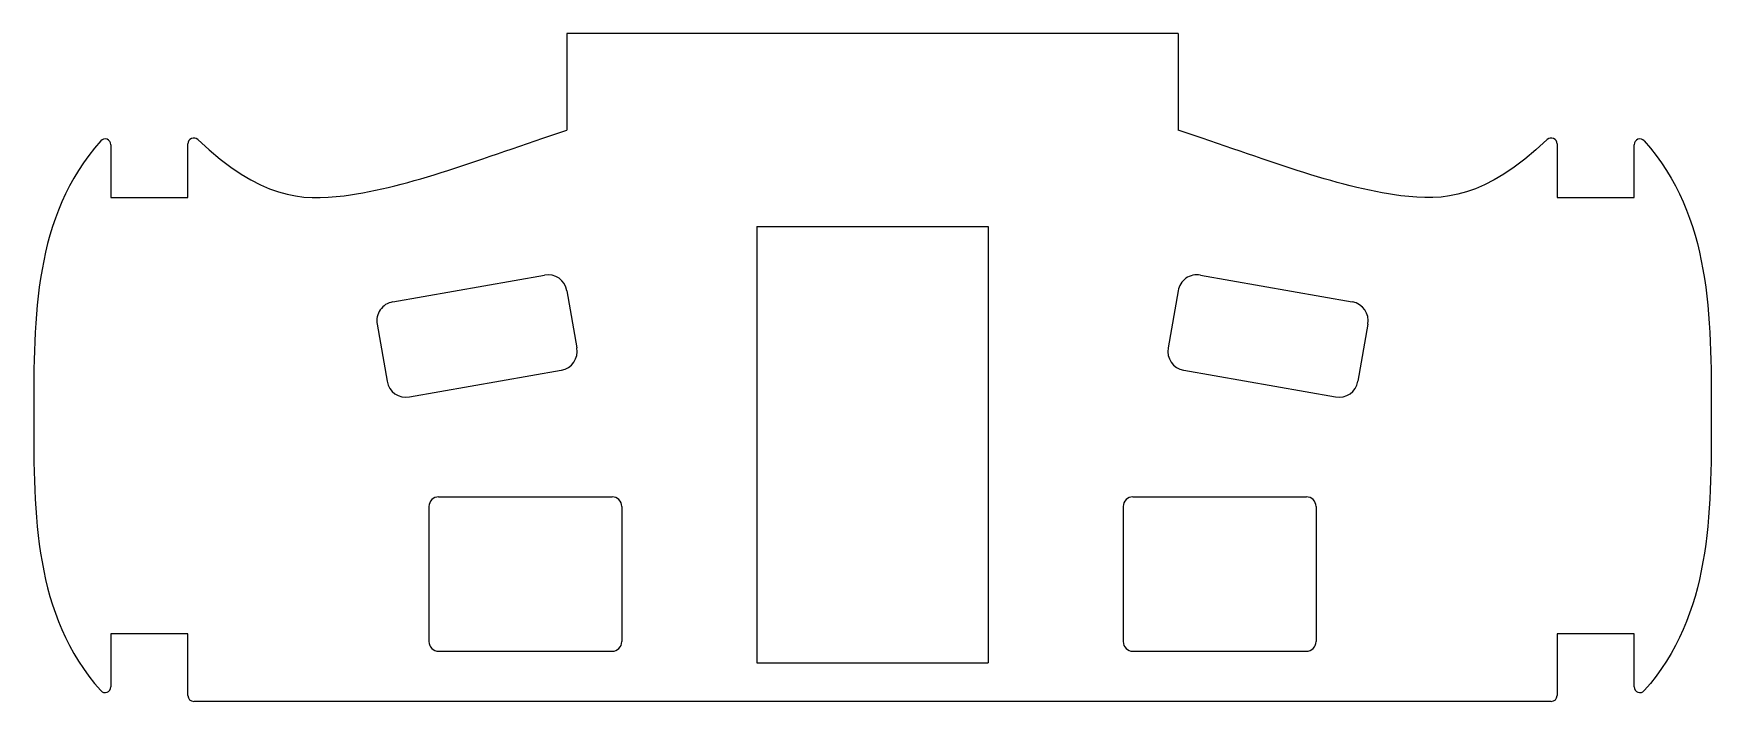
# Model space of a CAD drawing. Header units: millimetres. Extents: x -43.5 to 43.5, y 0 to 34.6.
import ezdxf

# ---------------------------------------------------------------- set-up
doc = ezdxf.new("R2010")
doc.units = ezdxf.units.MM

msp = doc.modelspace()

# ---------------------------------------------------------------- linework, layer by layer
at = {"color": 7, "linetype": 'Continuous', "lineweight": 25}
for p, q in [((-15.849, 34.6), (-15.849, 29.6)), ((15.849, 34.6), (-15.849, 34.6)), ((15.849, 34.6), (15.849, 29.6)), ((-39.5, 28.843), (-39.5, 26.1)), ((-35.5, 26.1), (-35.5, 28.89)), ((35.5, 28.89), (35.5, 26.1)), ((39.5, 26.1), (39.5, 28.843)), ((-39.5, 26.1), (-35.5, 26.1)), ((35.5, 26.1), (39.5, 26.1)), ((-6, 24.6), (6, 24.6)), ((-6, 24.6), (-6, 2)), ((6, 24.6), (6, 2)), ((-24.883, 20.698), (-17.005, 22.087)), ((17.005, 22.087), (24.883, 20.698)), ((-15.847, 21.276), (-15.326, 18.321)), ((15.847, 21.276), (15.326, 18.321)), ((-25.695, 19.539), (-25.174, 16.585)), ((25.695, 19.539), (25.174, 16.585)), ((-24.015, 15.774), (-16.137, 17.163)), ((16.137, 17.163), (24.015, 15.774)), ((-22.5, 10.6), (-13.5, 10.6)), ((13.5, 10.6), (22.5, 10.6)), ((-23, 10.1), (-23, 3.1)), ((-13, 10.1), (-13, 3.1)), ((13, 10.1), (13, 3.1)), ((23, 10.1), (23, 3.1)), ((-35.5, 3.5), (-39.5, 3.5)), ((-39.5, 3.5), (-39.5, 0.757)), ((-35.5, 0.3), (-35.5, 3.5)), ((39.5, 3.5), (35.5, 3.5)), ((35.5, 3.5), (35.5, 0.3)), ((39.5, 0.757), (39.5, 3.5)), ((-22.5, 2.6), (-13.5, 2.6)), ((-6, 2), (6, 2)), ((13.5, 2.6), (22.5, 2.6)), ((35.2, 0), (-35.2, 0))]:
    msp.add_line(p, q, dxfattribs=at)
for centre, radius, start, end in [((-39.8, 28.843), 0.3, 0, 138.5516), ((-35.2, 28.89), 0.3, 46.71021, 180), ((35.2, 28.89), 0.3, 0, 133.28979), ((39.8, 28.843), 0.3, 41.4484, 180), ((-16.831, 21.102), 1, 10, 100), ((16.831, 21.102), 1, 80, 170), ((-24.71, 19.713), 1, 100, 190), ((24.71, 19.713), 1, 350, 80), ((-16.31, 18.148), 1, 280, 10), ((16.31, 18.148), 1, 170, 260), ((-24.189, 16.758), 1, 190, 280), ((24.189, 16.758), 1, 260, 350), ((-22.5, 10.1), 0.5, 90, 180), ((-13.5, 10.1), 0.5, 0, 90), ((13.5, 10.1), 0.5, 90, 180), ((22.5, 10.1), 0.5, 0, 90), ((-22.5, 3.1), 0.5, 180, 270), ((-13.5, 3.1), 0.5, 270, 0), ((13.5, 3.1), 0.5, 180, 270), ((22.5, 3.1), 0.5, 270, 0), ((-39.8, 0.757), 0.3, 221.4484, 0), ((-35.2, 0.3), 0.3, 180, 270), ((35.2, 0.3), 0.3, 270, 0), ((39.8, 0.757), 0.3, 180, 318.5516)]:
    msp.add_arc(centre, radius, start, end, dxfattribs=at)
for points in [[(-34.994, 29.109), (-31.745, 26.048), (-26.287, 25.708), (-20.343, 28.112), (-15.849, 29.6)], [(34.994, 29.109), (31.745, 26.048), (26.287, 25.708), (20.343, 28.112), (15.849, 29.6)]]:
    msp.add_open_spline(points, degree=3, knots=[0.0174104, 0.0174104, 0.0174104, 0.0174104, 0.3589709, 0.890087, 0.890087, 0.890087, 0.890087], dxfattribs=at)
for points in [[(-40.025, 29.042), (-43.506, 25.1), (-43.494, 14.8), (-43.506, 4.5), (-40.025, 0.558)], [(40.025, 29.042), (43.506, 25.1), (43.494, 14.8), (43.506, 4.5), (40.025, 0.558)]]:
    msp.add_open_spline(points, degree=3, dxfattribs=at)

doc.saveas('drawing.dxf')
